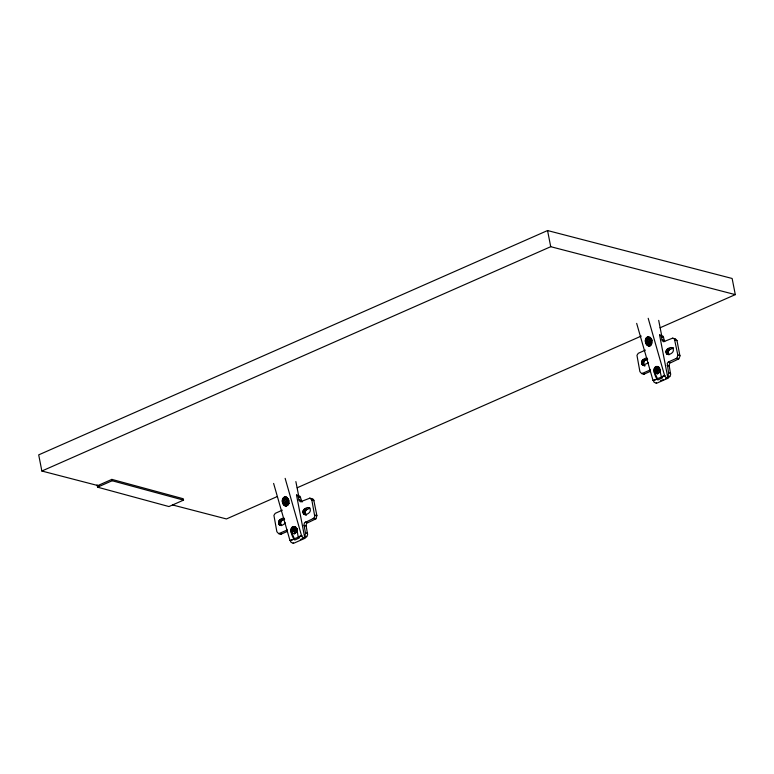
<?xml version="1.0" encoding="UTF-8"?>
<svg xmlns="http://www.w3.org/2000/svg" width="774" height="774" viewBox="0 0 774 774"><rect width="100%" height="100%" fill="white"/><g stroke="black" fill="none" stroke-linecap="round" stroke-linejoin="round"><path stroke-width="1.16" d="M285.325 522.924C277.382 531.032 276.047 517.284 284.426 518.309M279.066 524.627L281.175 525.178C279.346 522.46 281.891 519.722 284.629 519.306M302.973 511.885C302.75 508.779 309.406 505.277 310.258 509.427C311.525 513.414 302.963 517.206 302.973 511.885L305.082 512.436L306.049 514.807L303.95 514.265M305.082 512.436L305.982 509.989L310.045 508.102L307.936 507.56M642.517 365.009L645.081 365.812C638.589 365.522 642.439 357.037 647.47 358.265M644.616 365.551C642.149 363.054 644.674 359.562 647.683 359.252M666.027 351.841C665.795 348.735 672.451 345.223 673.303 349.384C674.58 353.36 666.017 357.162 666.027 351.841L668.126 352.383L669.104 354.763L666.995 354.211M668.126 352.383L669.036 349.935L673.574 347.942M285.074 505.857L286.554 505.993C281.659 506.564 280.44 496.966 285.567 496.995L284.126 497.169M285.741 505.886C282.578 504.503 281.804 499.133 284.784 497.189M285.887 505.973C289.805 504.958 289.108 498.437 285.722 497.082L287.183 497.508L286.515 497.489M287.938 504.532L288.992 503.593L289.176 502.49L288.518 502.471M298.067 537.33L293.762 538.907C292.098 536.159 288.083 527.152 294.168 526.543L292.727 526.707M293.51 526.514C298.125 527.239 297.1 533.731 298.309 536.904L299.286 538.007L294.739 540.01C293.868 536.101 288.934 530.171 293.385 526.736M649.609 345.949L648.941 345.92L651.089 345.252C645.729 348.977 642.565 336.951 648.622 336.942L647.17 337.116M648.119 345.814L648.786 345.833C645.632 344.449 644.848 339.08 647.838 337.145M650.421 345.233C652.646 342.737 651.592 337.348 647.954 336.922M661.122 377.277L656.816 378.854C655.152 376.116 651.137 367.108 657.223 366.489L655.771 366.663M658.887 367.66L659.554 367.689L657.378 366.576L659.487 368.569L661.364 376.851L662.341 377.954L657.794 379.966C656.913 376.048 651.989 370.127 656.439 366.683M655.771 370.33L655.897 369.643M284.242 500.149L285.78 498.679M647.296 340.096L648.835 338.635M293.094 529.097L294.381 528.226M313.712 518.319L315.821 518.87L306.601 523.311L306.078 525.304L307.617 534.795L306.668 536.585L304.559 536.034L305.566 533.528L303.979 524.753L304.501 522.769L313.712 518.319L314.786 516.452L311.845 500.101L310.006 498.117L300.389 501.823L299.228 500.575L297.961 495.757L296.51 495.021L304.869 538.336L302.479 537.166L301.502 535.492L298.309 536.904L298.977 536.924M676.766 358.265L678.866 358.817L669.655 363.267L669.133 365.251L670.661 374.742L669.713 376.532L667.604 375.99L668.61 373.474L667.256 363.306L668.378 361.961L676.989 358.12L677.821 354.956L674.386 338.828L672.567 338.18L663.434 341.769L662.283 340.521L661.006 335.713L659.564 334.978L667.923 378.283L665.534 377.112L664.556 375.448L661.364 376.851L662.031 376.88M648.38 362.871L642.971 365.26M286.835 504.193C292.262 493.918 276.028 501.417 286.835 504.193L285.683 504.28M293.23 528.313C287.793 538.588 304.037 531.09 293.23 528.313L294.778 533.712L294.284 533.828M294.778 533.712L295.939 530.945L294.226 528.284M649.889 344.149C655.317 333.865 639.072 341.363 649.889 344.149L648.728 344.237M656.275 368.269C650.847 378.544 667.082 371.046 656.275 368.269L657.823 373.668L657.329 373.774M656.497 368.588L657.436 368.172M657.823 373.668L658.993 370.901L657.281 368.231M282.336 510.172L275.215 513.356L273.919 515.378L276.86 531.719L278.698 533.702L287.328 529.948M645.39 350.119L638.26 353.302L636.963 355.324L639.904 371.675L641.752 373.658L650.373 369.904M660.077 327.779L735.3 294.623L732.136 278.476L547.557 230.546L38.7 454.87L41.864 471.027L99.111 485.888M41.864 471.027L550.72 246.693L735.3 294.623M98.453 485.298L111.872 479.387L183.274 498.756L183.535 500.12L168.955 506.554L97.553 487.175L97.108 484.863M97.553 487.175L112.133 480.741L183.535 500.12M277.334 496.511L226.443 518.948L172.708 504.996M297.245 487.736L641.269 336.071M279.472 533.499L281.049 534.195L287.454 531.37M642.517 373.445L644.094 374.142L650.499 371.317M292.204 531.806L295.803 530.219M655.249 371.762L658.848 370.175M273.619 483.431L289.989 540.571L294.43 538.927M636.673 323.377L653.033 380.527L657.484 378.883M289.989 540.571L294.265 539.149M298.812 537.146L301.995 535.734M653.033 380.527L657.31 379.096M661.857 377.093L665.05 375.68M300.418 539.546L306.668 536.585M660.328 380.876L663.463 379.492M665.563 378.563L669.713 376.532M290.482 540.813L290.956 542.245L293.346 543.416L304.869 538.336M653.527 380.76L654.011 382.192L656.4 383.362L667.923 378.283M659.564 334.978L663.115 336.255L664.692 341.634M296.51 495.021L300.06 496.308L302.034 502.113M649.57 337.435L650.237 337.464L649.434 337.058M646.474 337.609L647.141 337.628M650.286 338.122L650.953 338.141L651.979 340.115L652.211 341.276L651.544 341.247M645.913 338.354L646.58 338.383M648.341 338.741L647.674 338.722L649.222 344.12L650.392 341.353L648.68 338.683M650.886 339.022L651.544 339.051M645.526 339.322L646.184 339.341M649.986 339.95L650.653 339.979M651.311 340.096L651.979 340.115M645.332 340.415L645.99 340.444M650.915 340.647L646.648 342.214L647.577 342.911M645.352 341.586L646.019 341.615M651.563 342.418L652.23 342.447M645.584 342.747L646.251 342.776M651.379 343.521L652.037 343.55L650.982 344.478M646.009 343.82L646.677 343.84M646.609 344.72L647.267 344.749M647.325 345.398L647.993 345.427M649.725 345.726L650.392 345.746M658.171 366.982L658.838 367.011M655.075 367.157L655.742 367.176M654.514 367.902L655.181 367.931M659.487 368.569L660.58 369.662L659.912 369.633M654.127 368.859L654.785 368.888M653.933 369.962L654.601 369.991M653.953 371.133L654.62 371.162M654.185 372.294L654.852 372.323M283.429 497.653L284.087 497.682M287.241 498.166L288.499 499.095L287.831 499.075M282.858 498.408L283.526 498.437M285.287 498.795L284.629 498.766L286.167 504.174L287.338 501.407L285.625 498.737M282.471 499.365L283.139 499.394M286.941 500.004L287.599 500.033M282.278 500.468L282.945 500.497M287.86 500.701L283.594 502.268L284.522 502.965M288.499 501.3L289.157 501.32L288.925 500.168M282.307 501.639L282.965 501.668M282.539 502.8L283.197 502.819M288.325 503.574L288.992 503.593M282.965 503.864L283.632 503.893M283.555 504.774L284.222 504.793M287.377 505.287L288.034 505.306L286.68 505.77M284.281 505.451L284.938 505.48M295.126 527.036L295.784 527.055L294.991 526.649M292.03 527.2L292.688 527.229M295.842 527.713L297.1 528.642L297.526 529.706L296.868 529.687M291.459 527.955L292.127 527.974M296.432 528.613L297.1 528.642M291.072 528.913L291.74 528.932M290.879 530.016L291.546 530.035M290.908 531.187L291.566 531.206M291.14 532.348L291.798 532.367M656.555 366.46L658.045 366.595M284.909 496.966L286.39 497.101M675.16 338.615L676.998 340.599L679.998 356.224L678.643 358.962L676.302 358.478M672.567 338.18L674.676 338.731M674.889 340.047L676.998 340.599M661.509 336.932L663.618 337.483M662.089 339.863L664.189 340.405M670.981 347.507L673.09 348.058M668.204 348.726L670.313 349.277M667.381 349.093L669.481 349.635M666.927 349.393L669.036 349.935M666.549 349.848L668.649 350.399M666.259 350.438L668.359 350.98M666.075 351.115L668.185 351.667M677.821 354.956L679.92 355.508M666.095 352.557L668.204 353.108M666.298 353.225L668.397 353.766M666.598 353.786L668.707 354.328M668.378 361.961L670.487 362.513M667.101 365.425L669.21 365.967M643.726 359.523L645.835 360.065M643.62 359.571L645.729 360.123M642.894 359.881L645.003 360.432M642.449 360.181L644.558 360.732M642.062 360.645L644.171 361.187M641.772 361.226L643.881 361.777M641.598 361.913L643.707 362.455M641.54 362.629L643.649 363.18M641.617 363.354L643.726 363.896M641.81 364.012L643.92 364.564M642.12 364.573L644.229 365.125M668.543 372.758L670.642 373.31M667.643 376.174L669.752 376.725M642.459 373.397L644.558 373.939M641.994 373.6L644.094 374.142M309.523 498.233L312.599 498.737L313.751 499.985L316.876 515.561L316.044 518.715L313.247 518.522M311.845 500.101L313.954 500.643M298.464 496.985L300.564 497.527M299.035 499.907L301.144 500.459M305.159 508.779L307.268 509.321M304.327 509.147L306.436 509.689M303.882 509.437L305.982 509.989M303.495 509.902L305.604 510.443M303.205 510.482L305.314 511.034M303.031 511.169L305.13 511.711M314.766 515.01L316.876 515.561M303.05 512.611L305.159 513.152M303.244 513.268L305.353 513.82M303.553 513.839L305.662 514.381M304.405 514.516L306.514 515.068M305.324 522.015L307.433 522.566M304.047 525.469L306.156 526.02M280.575 519.625L282.781 520.118M279.849 519.934L281.949 520.486M279.395 520.234L281.504 520.776M279.017 520.689L281.117 521.241M278.727 521.279L280.827 521.831M278.543 521.957L280.652 522.508M278.495 522.682L280.594 523.224M278.563 523.398L280.672 523.95M278.766 524.066L280.865 524.608M279.462 525.053L281.572 525.604M305.488 532.812L307.597 533.354M304.598 536.227L306.697 536.769M279.404 533.441L281.513 533.992M278.94 533.644L281.049 534.195M648.883 344.178L647.944 343.482M656.991 373.465L657.484 373.726M285.829 504.232L284.89 503.535M656.178 372.458L656.546 373.029M648.196 318.298L664.556 375.448M285.142 478.351L301.502 535.492M658.693 320.368L661.673 335.519M547.557 230.546L550.72 246.693M295.871 481.583L298.619 495.573M655.771 371.056L655.917 371.781M647.17 341.508L647.316 342.234M292.727 531.109L292.862 531.835M111.872 479.387L112.133 480.741M656.342 382.733L656.4 383.362M293.288 542.787L293.346 543.416"/></g></svg>
